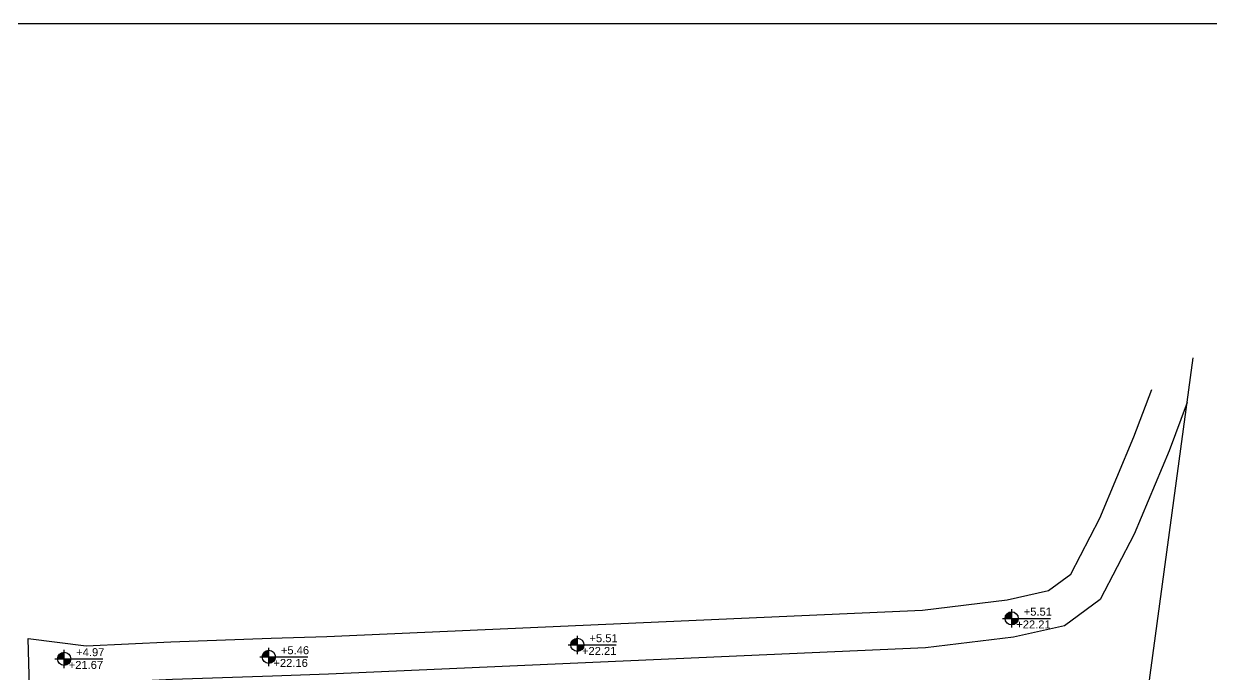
# Model space of a CAD drawing. Header units: millimetres. Extents: x 527230 to 534999, y 4569494 to 4575436.
# Drawn here: x 530575 to 532146, y 4574575 to 4575436 of the extents above; entities that cross this region are included whole.
import ezdxf
from ezdxf.enums import TextEntityAlignment as Align

# ---------------------------------------------------------------- set-up
doc = ezdxf.new("R2010")
doc.units = ezdxf.units.MM
doc.layers.get('0').update_dxf_attribs({"lineweight": 0})
for name, color, linetype in [('HM-S-Betonarme', 3, 'Continuous'), ('HM-X-EtiketKot', 1, 'Continuous'), ('HM-X-Pafta', 7, 'Continuous')]:
    doc.layers.add(name, color=color, linetype=linetype)
doc.styles.add('HM-100', font='arial.ttf', dxfattribs={"height": 20})

# ---------------------------------------------------------------- blocks, each defined once
blk = doc.blocks.new('*U21')
for p, q in [((-151, 0), (643, 0)), ((0, -151), (0, 151))]:
    blk.add_line(p, q)
at = {"const_width": 109}
for points in [[(0, 54, 0.414214), (-54, 0, 0.414214)], [(0, -54, 0.414214), (54, 0, 0.414214)]]:
    blk.add_lwpolyline(points, format="xyb", dxfattribs=at)
blk.add_circle((0, 0), 109)
at = {"style": 'HM-100'}
for tag, p in [('%%P0.00', (666, 45)), ('-0.07', (645, -166))]:
    blk.add_attdef(tag, text='', height=132, dxfattribs=at).set_placement(p, align=Align.RIGHT)

msp = doc.modelspace()

# ---------------------------------------------------------------- linework, layer by layer
at = {"layer": 'HM-S-Betonarme'}
for points in [[(532055.8, 4574505.6), (532122.1, 4574994.3)], [(529356.4, 4570617.9), (529389.6, 4573406.1), (530639.9, 4573394.5), (530663.9, 4573424.6), (530584.3, 4574493), (530580.6, 4574622.8), (530657.6, 4574613), (530769.5, 4574618.3), (530902.4, 4574622.9), (530975.9, 4574625.4), (531763.8, 4574660.1), (531875.7, 4574673.9), (531930.6, 4574686), (531959.9, 4574707.6), (531998.3, 4574781.9), (532043.5, 4574889.5), (532067.3, 4574952.4)], [(532114.1, 4574934.8), (532090, 4574870.9), (532043.7, 4574760.7), (531999, 4574674.3), (531951.7, 4574639.5), (531884.2, 4574624.6), (531768, 4574610.3), (530977.9, 4574575.4), (530904.1, 4574572.9), (530771.5, 4574568.4), (530655.6, 4574562.8), (530632.2, 4574565.8), (530634.2, 4574495.5), (530715.2, 4573408.9), (530663.8, 4573344.2), (529436.8, 4573355.7), (529407, 4570668), (531211.5, 4570670.4), (531426, 4570672.1), (531543, 4570704.1), (531625.2, 4570754.6), (531681.3, 4570828.5), (531712.2, 4570919.3), (531723.5, 4570990.8)]]:
    msp.add_lwpolyline(points, dxfattribs=at)
at = {"layer": 'HM-X-Pafta'}
msp.add_lwpolyline([(533341, 4575436.3), (529141, 4575436.3), (529141, 4569496.3), (533341, 4569496.3)], close=True, dxfattribs=at)

# ---------------------------------------------------------------- block references
at = {"layer": 'HM-X-EtiketKot', "xscale": 0.08000000000000002, "yscale": 0.08000000000000002, "zscale": 0.08000000000000002}
for p, values in [((531881.8, 4574649.3), {'-0.07': '+22.21', '%%P0.00': '+5.51'}), ((531307.3, 4574614.2), {'-0.07': '+22.21', '%%P0.00': '+5.51'}), ((530628.3, 4574595.7), {'-0.07': '+21.67', '%%P0.00': '+4.97'}), ((530899.1, 4574598.3), {'-0.07': '+22.16', '%%P0.00': '+5.46'})]:
    msp.add_blockref('*U21', p, dxfattribs=at).add_auto_attribs(values)

doc.saveas('drawing.dxf')
